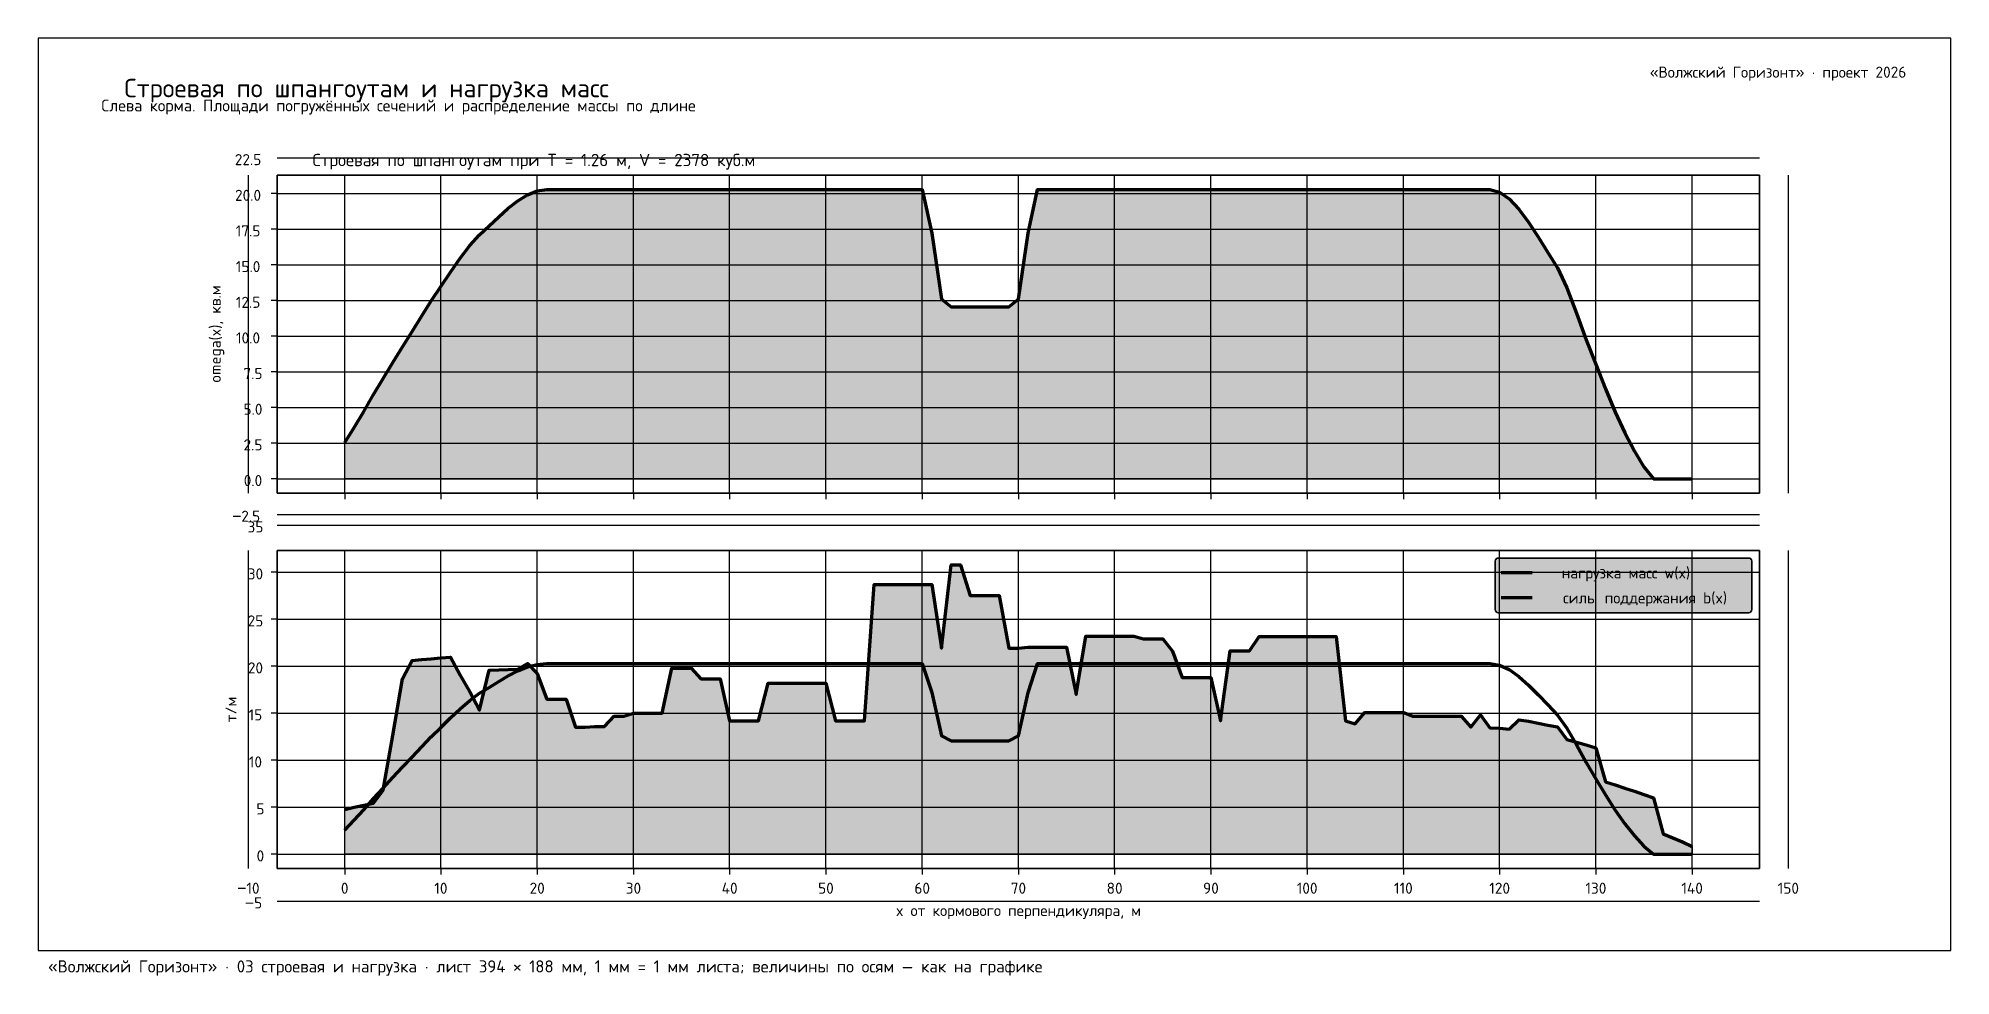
# Model space of a CAD drawing. Header units: millimetres. Extents: x 0 to 394, y -5 to 188.
import ezdxf
from ezdxf.enums import TextEntityAlignment as Align

# ---------------------------------------------------------------- set-up
doc = ezdxf.new("R2010")
doc.units = ezdxf.units.MM
for name, color, linetype in [('00_РАМКА', 7, 'Continuous'), ('01_ЛИНИИ', 7, 'Continuous'), ('02_ОСИ', 8, 'Continuous'), ('03_СЕТКА', 9, 'Continuous'), ('04_ТЕКСТ', 7, 'Continuous'), ('05_ЗАЛИВКА', 8, 'Continuous'), ('07_ЛЕГЕНДА', 8, 'Continuous')]:
    doc.layers.add(name, color=color, linetype=linetype)
doc.styles.add('ГОСТ', font='isocpeur.ttf')

msp = doc.modelspace()

# ---------------------------------------------------------------- hatches: boundary and pattern name
at = {"layer": '05_ЗАЛИВКА', "true_color": 0x1c5c8a}
msp.add_hatch(color=146, dxfattribs=at).paths.add_polyline_path([(63.08, 97.22), (63.08, 104.7), (65.06, 107.77), (67.04, 111.08), (69.03, 114.56), (71.01, 117.85), (72.99, 121.15), (74.97, 124.4), (76.95, 127.54), (78.93, 130.77), (80.91, 133.87), (82.89, 136.84), (84.88, 139.79), (86.86, 142.64), (88.84, 145.27), (90.82, 147.47), (92.8, 149.33), (94.78, 151.19), (96.76, 152.94), (98.74, 154.48), (100.73, 155.7), (102.71, 156.5), (104.69, 156.79), (106.67, 156.79), (108.65, 156.79), (110.63, 156.79), (112.61, 156.79), (114.59, 156.79), (116.58, 156.79), (118.56, 156.79), (120.54, 156.79), (122.52, 156.79), (124.5, 156.79), (126.48, 156.79), (128.46, 156.79), (130.45, 156.79), (132.43, 156.79), (134.41, 156.79), (136.39, 156.79), (138.37, 156.79), (140.35, 156.79), (142.33, 156.79), (144.31, 156.79), (146.3, 156.79), (148.28, 156.79), (150.26, 156.79), (152.24, 156.79), (154.22, 156.79), (156.2, 156.79), (158.18, 156.79), (160.16, 156.79), (162.15, 156.79), (164.13, 156.79), (166.11, 156.79), (168.09, 156.79), (170.07, 156.79), (172.05, 156.79), (174.03, 156.79), (176.01, 156.79), (178, 156.79), (179.98, 156.79), (181.96, 156.79), (183.94, 147.78), (185.92, 134.23), (187.9, 132.65), (189.88, 132.65), (191.86, 132.65), (193.85, 132.65), (195.83, 132.65), (197.81, 132.65), (199.79, 132.65), (201.77, 134.23), (203.75, 147.78), (205.73, 156.79), (207.72, 156.79), (209.7, 156.79), (211.68, 156.79), (213.66, 156.79), (215.64, 156.79), (217.62, 156.79), (219.6, 156.79), (221.58, 156.79), (223.57, 156.79), (225.55, 156.79), (227.53, 156.79), (229.51, 156.79), (231.49, 156.79), (233.47, 156.79), (235.45, 156.79), (237.43, 156.79), (239.42, 156.79), (241.4, 156.79), (243.38, 156.79), (245.36, 156.79), (247.34, 156.79), (249.32, 156.79), (251.3, 156.79), (253.28, 156.79), (255.27, 156.79), (257.25, 156.79), (259.23, 156.79), (261.21, 156.79), (263.19, 156.79), (265.17, 156.79), (267.15, 156.79), (269.13, 156.79), (271.12, 156.79), (273.1, 156.79), (275.08, 156.79), (277.06, 156.79), (279.04, 156.79), (281.02, 156.79), (283, 156.79), (284.99, 156.79), (286.97, 156.79), (288.95, 156.79), (290.93, 156.79), (292.91, 156.79), (294.89, 156.79), (296.87, 156.79), (298.85, 156.79), (300.84, 156.28), (302.82, 154.87), (304.8, 152.73), (306.78, 150.06), (308.76, 147.03), (310.74, 143.84), (312.72, 140.65), (314.7, 136.55), (316.69, 131.33), (318.67, 125.85), (320.65, 120.78), (322.63, 115.76), (324.61, 110.93), (326.59, 106.65), (328.57, 102.92), (330.55, 99.65), (332.54, 97.22), (334.52, 97.22), (336.5, 97.22), (338.48, 97.22), (340.46, 97.22), (340.46, 97.22), (340.46, 97.22), (338.48, 97.22), (336.5, 97.22), (334.52, 97.22), (332.54, 97.22), (330.55, 97.22), (328.57, 97.22), (326.59, 97.22), (324.61, 97.22), (322.63, 97.22), (320.65, 97.22), (318.67, 97.22), (316.69, 97.22), (314.7, 97.22), (312.72, 97.22), (310.74, 97.22), (308.76, 97.22), (306.78, 97.22), (304.8, 97.22), (302.82, 97.22), (300.84, 97.22), (298.85, 97.22), (296.87, 97.22), (294.89, 97.22), (292.91, 97.22), (290.93, 97.22), (288.95, 97.22), (286.97, 97.22), (284.99, 97.22), (283, 97.22), (281.02, 97.22), (279.04, 97.22), (277.06, 97.22), (275.08, 97.22), (273.1, 97.22), (271.12, 97.22), (269.13, 97.22), (267.15, 97.22), (265.17, 97.22), (263.19, 97.22), (261.21, 97.22), (259.23, 97.22), (257.25, 97.22), (255.27, 97.22), (253.28, 97.22), (251.3, 97.22), (249.32, 97.22), (247.34, 97.22), (245.36, 97.22), (243.38, 97.22), (241.4, 97.22), (239.42, 97.22), (237.43, 97.22), (235.45, 97.22), (233.47, 97.22), (231.49, 97.22), (229.51, 97.22), (227.53, 97.22), (225.55, 97.22), (223.57, 97.22), (221.58, 97.22), (219.6, 97.22), (217.62, 97.22), (215.64, 97.22), (213.66, 97.22), (211.68, 97.22), (209.7, 97.22), (207.72, 97.22), (205.73, 97.22), (203.75, 97.22), (201.77, 97.22), (199.79, 97.22), (197.81, 97.22), (195.83, 97.22), (193.85, 97.22), (191.86, 97.22), (189.88, 97.22), (187.9, 97.22), (185.92, 97.22), (183.94, 97.22), (181.96, 97.22), (179.98, 97.22), (178, 97.22), (176.01, 97.22), (174.03, 97.22), (172.05, 97.22), (170.07, 97.22), (168.09, 97.22), (166.11, 97.22), (164.13, 97.22), (162.15, 97.22), (160.16, 97.22), (158.18, 97.22), (156.2, 97.22), (154.22, 97.22), (152.24, 97.22), (150.26, 97.22), (148.28, 97.22), (146.3, 97.22), (144.31, 97.22), (142.33, 97.22), (140.35, 97.22), (138.37, 97.22), (136.39, 97.22), (134.41, 97.22), (132.43, 97.22), (130.45, 97.22), (128.46, 97.22), (126.48, 97.22), (124.5, 97.22), (122.52, 97.22), (120.54, 97.22), (118.56, 97.22), (116.58, 97.22), (114.59, 97.22), (112.61, 97.22), (110.63, 97.22), (108.65, 97.22), (106.67, 97.22), (104.69, 97.22), (102.71, 97.22), (100.73, 97.22), (98.74, 97.22), (96.76, 97.22), (94.78, 97.22), (92.8, 97.22), (90.82, 97.22), (88.84, 97.22), (86.86, 97.22), (84.88, 97.22), (82.89, 97.22), (80.91, 97.22), (78.93, 97.22), (76.95, 97.22), (74.97, 97.22), (72.99, 97.22), (71.01, 97.22), (69.03, 97.22), (67.04, 97.22), (65.06, 97.22), (63.08, 97.22)])
at = {"layer": '05_ЗАЛИВКА', "true_color": 0xb02634}
msp.add_hatch(color=244, dxfattribs=at).paths.add_polyline_path([(63.08, 19.89), (63.08, 29.04), (65.06, 29.54), (67.04, 29.99), (69.03, 30.37), (71.01, 33.08), (72.99, 44.3), (74.97, 56), (76.95, 59.75), (78.93, 59.95), (80.91, 60.13), (82.89, 60.31), (84.88, 60.46), (86.86, 56.74), (88.84, 53.32), (90.82, 49.54), (92.8, 57.76), (94.78, 57.84), (96.76, 57.91), (98.74, 57.98), (100.73, 59.14), (102.71, 57.09), (104.69, 51.81), (106.67, 51.81), (108.65, 51.81), (110.63, 46.01), (112.61, 46.01), (114.59, 46.14), (116.58, 46.14), (118.56, 48.32), (120.54, 48.32), (122.52, 48.9), (124.5, 48.9), (126.48, 48.9), (128.46, 48.9), (130.45, 58.19), (132.43, 58.19), (134.41, 58.19), (136.39, 56.01), (138.37, 56.01), (140.35, 56.01), (142.33, 47.33), (144.31, 47.33), (146.3, 47.33), (148.28, 47.33), (150.26, 55.07), (152.24, 55.07), (154.22, 55.07), (156.2, 55.07), (158.18, 55.07), (160.16, 55.07), (162.15, 55.07), (164.13, 47.33), (166.11, 47.33), (168.09, 47.33), (170.07, 47.33), (172.05, 75.4), (174.03, 75.4), (176.01, 75.4), (178, 75.4), (179.98, 75.4), (181.96, 75.4), (183.94, 75.4), (185.92, 62.33), (187.9, 79.47), (189.88, 79.47), (191.86, 73.17), (193.85, 73.17), (195.83, 73.17), (197.81, 73.17), (199.79, 62.33), (201.77, 62.33), (203.75, 62.54), (205.73, 62.54), (207.72, 62.54), (209.7, 62.54), (211.68, 62.54), (213.66, 52.75), (215.64, 64.78), (217.62, 64.78), (219.6, 64.78), (221.58, 64.78), (223.57, 64.78), (225.55, 64.78), (227.53, 64.26), (229.51, 64.26), (231.49, 64.26), (233.47, 61.68), (235.45, 56.26), (237.43, 56.26), (239.42, 56.26), (241.4, 56.26), (243.38, 47.33), (245.36, 61.79), (247.34, 61.79), (249.32, 61.79), (251.3, 64.7), (253.28, 64.7), (255.27, 64.7), (257.25, 64.7), (259.23, 64.7), (261.21, 64.7), (263.19, 64.7), (265.17, 64.7), (267.15, 64.7), (269.13, 47.33), (271.12, 46.72), (273.1, 49.04), (275.08, 49.04), (277.06, 49.04), (279.04, 49.04), (281.02, 49.04), (283, 48.33), (284.99, 48.33), (286.97, 48.33), (288.95, 48.33), (290.93, 48.33), (292.91, 48.33), (294.89, 46.01), (296.87, 48.59), (298.85, 45.88), (300.84, 45.82), (302.82, 45.65), (304.8, 47.56), (306.78, 47.24), (308.76, 46.87), (310.74, 46.48), (312.72, 46.1), (314.7, 43.48), (316.69, 42.94), (318.67, 42.37), (320.65, 41.79), (322.63, 34.77), (324.61, 34.14), (326.59, 33.5), (328.57, 32.85), (330.55, 32.18), (332.54, 31.48), (334.52, 24.05), (336.5, 23.25), (338.48, 22.39), (340.46, 21.48), (340.46, 19.89), (340.46, 19.89), (338.48, 19.89), (336.5, 19.89), (334.52, 19.89), (332.54, 19.89), (330.55, 19.89), (328.57, 19.89), (326.59, 19.89), (324.61, 19.89), (322.63, 19.89), (320.65, 19.89), (318.67, 19.89), (316.69, 19.89), (314.7, 19.89), (312.72, 19.89), (310.74, 19.89), (308.76, 19.89), (306.78, 19.89), (304.8, 19.89), (302.82, 19.89), (300.84, 19.89), (298.85, 19.89), (296.87, 19.89), (294.89, 19.89), (292.91, 19.89), (290.93, 19.89), (288.95, 19.89), (286.97, 19.89), (284.99, 19.89), (283, 19.89), (281.02, 19.89), (279.04, 19.89), (277.06, 19.89), (275.08, 19.89), (273.1, 19.89), (271.12, 19.89), (269.13, 19.89), (267.15, 19.89), (265.17, 19.89), (263.19, 19.89), (261.21, 19.89), (259.23, 19.89), (257.25, 19.89), (255.27, 19.89), (253.28, 19.89), (251.3, 19.89), (249.32, 19.89), (247.34, 19.89), (245.36, 19.89), (243.38, 19.89), (241.4, 19.89), (239.42, 19.89), (237.43, 19.89), (235.45, 19.89), (233.47, 19.89), (231.49, 19.89), (229.51, 19.89), (227.53, 19.89), (225.55, 19.89), (223.57, 19.89), (221.58, 19.89), (219.6, 19.89), (217.62, 19.89), (215.64, 19.89), (213.66, 19.89), (211.68, 19.89), (209.7, 19.89), (207.72, 19.89), (205.73, 19.89), (203.75, 19.89), (201.77, 19.89), (199.79, 19.89), (197.81, 19.89), (195.83, 19.89), (193.85, 19.89), (191.86, 19.89), (189.88, 19.89), (187.9, 19.89), (185.92, 19.89), (183.94, 19.89), (181.96, 19.89), (179.98, 19.89), (178, 19.89), (176.01, 19.89), (174.03, 19.89), (172.05, 19.89), (170.07, 19.89), (168.09, 19.89), (166.11, 19.89), (164.13, 19.89), (162.15, 19.89), (160.16, 19.89), (158.18, 19.89), (156.2, 19.89), (154.22, 19.89), (152.24, 19.89), (150.26, 19.89), (148.28, 19.89), (146.3, 19.89), (144.31, 19.89), (142.33, 19.89), (140.35, 19.89), (138.37, 19.89), (136.39, 19.89), (134.41, 19.89), (132.43, 19.89), (130.45, 19.89), (128.46, 19.89), (126.48, 19.89), (124.5, 19.89), (122.52, 19.89), (120.54, 19.89), (118.56, 19.89), (116.58, 19.89), (114.59, 19.89), (112.61, 19.89), (110.63, 19.89), (108.65, 19.89), (106.67, 19.89), (104.69, 19.89), (102.71, 19.89), (100.73, 19.89), (98.74, 19.89), (96.76, 19.89), (94.78, 19.89), (92.8, 19.89), (90.82, 19.89), (88.84, 19.89), (86.86, 19.89), (84.88, 19.89), (82.89, 19.89), (80.91, 19.89), (78.93, 19.89), (76.95, 19.89), (74.97, 19.89), (72.99, 19.89), (71.01, 19.89), (69.03, 19.89), (67.04, 19.89), (65.06, 19.89), (63.08, 19.89)])
at = {"layer": '05_ЗАЛИВКА', "true_color": 0xffffff}
msp.add_hatch(color=7, dxfattribs=at).paths.add_polyline_path([(300.55, 69.62), (352.11, 69.62), (352.39, 69.65), (352.7, 69.97), (352.74, 70.25), (352.74, 80.22), (352.7, 80.5), (352.39, 80.82), (352.11, 80.86), (300.55, 80.86), (300.27, 80.82), (299.95, 80.5), (299.91, 80.22), (299.91, 70.25), (299.95, 69.97), (300.27, 69.65), (300.55, 69.62)])

# ---------------------------------------------------------------- linework, layer by layer
at = {"layer": '00_РАМКА'}
msp.add_lwpolyline([(0, 0), (393.7, 0), (393.7, 187.96), (0, 187.96)], close=True, dxfattribs=at)
at = {"layer": '01_ЛИНИИ', "color": 146, "lineweight": 70, "true_color": 0x1c5c8a}
for points in [[(63.08, 104.7), (65.06, 107.77), (67.04, 111.08), (69.03, 114.56), (71.01, 117.85), (72.99, 121.15), (74.97, 124.4), (76.95, 127.54), (78.93, 130.77), (80.91, 133.87), (82.89, 136.84), (84.88, 139.79), (86.86, 142.64), (88.84, 145.27), (90.82, 147.47), (92.8, 149.33), (94.78, 151.19), (96.76, 152.94), (98.74, 154.48), (100.73, 155.7), (102.71, 156.5), (104.69, 156.79), (106.67, 156.79), (108.65, 156.79), (110.63, 156.79), (112.61, 156.79), (114.59, 156.79), (116.58, 156.79), (118.56, 156.79), (120.54, 156.79), (122.52, 156.79), (124.5, 156.79), (126.48, 156.79), (128.46, 156.79), (130.45, 156.79), (132.43, 156.79), (134.41, 156.79), (136.39, 156.79), (138.37, 156.79), (140.35, 156.79), (142.33, 156.79), (144.31, 156.79), (146.3, 156.79), (148.28, 156.79), (150.26, 156.79), (152.24, 156.79), (154.22, 156.79), (156.2, 156.79), (158.18, 156.79), (160.16, 156.79), (162.15, 156.79), (164.13, 156.79), (166.11, 156.79), (168.09, 156.79), (170.07, 156.79), (172.05, 156.79), (174.03, 156.79), (176.01, 156.79), (178, 156.79), (179.98, 156.79), (181.96, 156.79), (183.94, 147.78), (185.92, 134.23), (187.9, 132.65), (189.88, 132.65), (191.86, 132.65), (193.85, 132.65), (195.83, 132.65), (197.81, 132.65), (199.79, 132.65), (201.77, 134.23), (203.75, 147.78), (205.73, 156.79), (207.72, 156.79), (209.7, 156.79), (211.68, 156.79), (213.66, 156.79), (215.64, 156.79), (217.62, 156.79), (219.6, 156.79), (221.58, 156.79), (223.57, 156.79), (225.55, 156.79), (227.53, 156.79), (229.51, 156.79), (231.49, 156.79), (233.47, 156.79), (235.45, 156.79), (237.43, 156.79), (239.42, 156.79), (241.4, 156.79), (243.38, 156.79), (245.36, 156.79), (247.34, 156.79), (249.32, 156.79), (251.3, 156.79), (253.28, 156.79), (255.27, 156.79), (257.25, 156.79), (259.23, 156.79), (261.21, 156.79), (263.19, 156.79), (265.17, 156.79), (267.15, 156.79), (269.13, 156.79), (271.12, 156.79), (273.1, 156.79), (275.08, 156.79), (277.06, 156.79), (279.04, 156.79), (281.02, 156.79), (283, 156.79), (284.99, 156.79), (286.97, 156.79), (288.95, 156.79), (290.93, 156.79), (292.91, 156.79), (294.89, 156.79), (296.87, 156.79), (298.85, 156.79), (300.84, 156.28), (302.82, 154.87), (304.8, 152.73), (306.78, 150.06), (308.76, 147.03), (310.74, 143.84), (312.72, 140.65), (314.7, 136.55), (316.69, 131.33), (318.67, 125.85), (320.65, 120.78), (322.63, 115.76), (324.61, 110.93), (326.59, 106.65), (328.57, 102.92), (330.55, 99.65), (332.54, 97.22), (334.52, 97.22), (336.5, 97.22), (338.48, 97.22), (340.46, 97.22)], [(63.08, 24.83), (65.06, 26.85), (67.04, 29.03), (69.03, 31.32), (71.01, 33.49), (72.99, 35.67), (74.97, 37.81), (76.95, 39.87), (78.93, 42.01), (80.91, 44.05), (82.89, 46), (84.88, 47.95), (86.86, 49.83), (88.84, 51.56), (90.82, 53.01), (92.8, 54.23), (94.78, 55.46), (96.76, 56.61), (98.74, 57.63), (100.73, 58.43), (102.71, 58.96), (104.69, 59.15), (106.67, 59.15), (108.65, 59.15), (110.63, 59.15), (112.61, 59.15), (114.59, 59.15), (116.58, 59.15), (118.56, 59.15), (120.54, 59.15), (122.52, 59.15), (124.5, 59.15), (126.48, 59.15), (128.46, 59.15), (130.45, 59.15), (132.43, 59.15), (134.41, 59.15), (136.39, 59.15), (138.37, 59.15), (140.35, 59.15), (142.33, 59.15), (144.31, 59.15), (146.3, 59.15), (148.28, 59.15), (150.26, 59.15), (152.24, 59.15), (154.22, 59.15), (156.2, 59.15), (158.18, 59.15), (160.16, 59.15), (162.15, 59.15), (164.13, 59.15), (166.11, 59.15), (168.09, 59.15), (170.07, 59.15), (172.05, 59.15), (174.03, 59.15), (176.01, 59.15), (178, 59.15), (179.98, 59.15), (181.96, 59.15), (183.94, 53.21), (185.92, 44.28), (187.9, 43.25), (189.88, 43.25), (191.86, 43.25), (193.85, 43.25), (195.83, 43.25), (197.81, 43.25), (199.79, 43.25), (201.77, 44.28), (203.75, 53.21), (205.73, 59.15), (207.72, 59.15), (209.7, 59.15), (211.68, 59.15), (213.66, 59.15), (215.64, 59.15), (217.62, 59.15), (219.6, 59.15), (221.58, 59.15), (223.57, 59.15), (225.55, 59.15), (227.53, 59.15), (229.51, 59.15), (231.49, 59.15), (233.47, 59.15), (235.45, 59.15), (237.43, 59.15), (239.42, 59.15), (241.4, 59.15), (243.38, 59.15), (245.36, 59.15), (247.34, 59.15), (249.32, 59.15), (251.3, 59.15), (253.28, 59.15), (255.27, 59.15), (257.25, 59.15), (259.23, 59.15), (261.21, 59.15), (263.19, 59.15), (265.17, 59.15), (267.15, 59.15), (269.13, 59.15), (271.12, 59.15), (273.1, 59.15), (275.08, 59.15), (277.06, 59.15), (279.04, 59.15), (281.02, 59.15), (283, 59.15), (284.99, 59.15), (286.97, 59.15), (288.95, 59.15), (290.93, 59.15), (292.91, 59.15), (294.89, 59.15), (296.87, 59.15), (298.85, 59.15), (300.84, 58.81), (302.82, 57.88), (304.8, 56.48), (306.78, 54.71), (308.76, 52.72), (310.74, 50.61), (312.72, 48.51), (314.7, 45.81), (316.69, 42.37), (318.67, 38.76), (320.65, 35.42), (322.63, 32.11), (324.61, 28.93), (326.59, 26.11), (328.57, 23.65), (330.55, 21.5), (332.54, 19.89), (334.52, 19.89), (336.5, 19.89), (338.48, 19.89), (340.46, 19.89)]]:
    msp.add_lwpolyline(points, dxfattribs=at)
at = {"layer": '01_ЛИНИИ', "color": 146, "true_color": 0x1c5c8a}
msp.add_lwpolyline([(63.08, 97.22), (63.08, 104.7), (65.06, 107.77), (67.04, 111.08), (69.03, 114.56), (71.01, 117.85), (72.99, 121.15), (74.97, 124.4), (76.95, 127.54), (78.93, 130.77), (80.91, 133.87), (82.89, 136.84), (84.88, 139.79), (86.86, 142.64), (88.84, 145.27), (90.82, 147.47), (92.8, 149.33), (94.78, 151.19), (96.76, 152.94), (98.74, 154.48), (100.73, 155.7), (102.71, 156.5), (104.69, 156.79), (106.67, 156.79), (108.65, 156.79), (110.63, 156.79), (112.61, 156.79), (114.59, 156.79), (116.58, 156.79), (118.56, 156.79), (120.54, 156.79), (122.52, 156.79), (124.5, 156.79), (126.48, 156.79), (128.46, 156.79), (130.45, 156.79), (132.43, 156.79), (134.41, 156.79), (136.39, 156.79), (138.37, 156.79), (140.35, 156.79), (142.33, 156.79), (144.31, 156.79), (146.3, 156.79), (148.28, 156.79), (150.26, 156.79), (152.24, 156.79), (154.22, 156.79), (156.2, 156.79), (158.18, 156.79), (160.16, 156.79), (162.15, 156.79), (164.13, 156.79), (166.11, 156.79), (168.09, 156.79), (170.07, 156.79), (172.05, 156.79), (174.03, 156.79), (176.01, 156.79), (178, 156.79), (179.98, 156.79), (181.96, 156.79), (183.94, 147.78), (185.92, 134.23), (187.9, 132.65), (189.88, 132.65), (191.86, 132.65), (193.85, 132.65), (195.83, 132.65), (197.81, 132.65), (199.79, 132.65), (201.77, 134.23), (203.75, 147.78), (205.73, 156.79), (207.72, 156.79), (209.7, 156.79), (211.68, 156.79), (213.66, 156.79), (215.64, 156.79), (217.62, 156.79), (219.6, 156.79), (221.58, 156.79), (223.57, 156.79), (225.55, 156.79), (227.53, 156.79), (229.51, 156.79), (231.49, 156.79), (233.47, 156.79), (235.45, 156.79), (237.43, 156.79), (239.42, 156.79), (241.4, 156.79), (243.38, 156.79), (245.36, 156.79), (247.34, 156.79), (249.32, 156.79), (251.3, 156.79), (253.28, 156.79), (255.27, 156.79), (257.25, 156.79), (259.23, 156.79), (261.21, 156.79), (263.19, 156.79), (265.17, 156.79), (267.15, 156.79), (269.13, 156.79), (271.12, 156.79), (273.1, 156.79), (275.08, 156.79), (277.06, 156.79), (279.04, 156.79), (281.02, 156.79), (283, 156.79), (284.99, 156.79), (286.97, 156.79), (288.95, 156.79), (290.93, 156.79), (292.91, 156.79), (294.89, 156.79), (296.87, 156.79), (298.85, 156.79), (300.84, 156.28), (302.82, 154.87), (304.8, 152.73), (306.78, 150.06), (308.76, 147.03), (310.74, 143.84), (312.72, 140.65), (314.7, 136.55), (316.69, 131.33), (318.67, 125.85), (320.65, 120.78), (322.63, 115.76), (324.61, 110.93), (326.59, 106.65), (328.57, 102.92), (330.55, 99.65), (332.54, 97.22), (334.52, 97.22), (336.5, 97.22), (338.48, 97.22), (340.46, 97.22), (340.46, 97.22), (340.46, 97.22), (338.48, 97.22), (336.5, 97.22), (334.52, 97.22), (332.54, 97.22), (330.55, 97.22), (328.57, 97.22), (326.59, 97.22), (324.61, 97.22), (322.63, 97.22), (320.65, 97.22), (318.67, 97.22), (316.69, 97.22), (314.7, 97.22), (312.72, 97.22), (310.74, 97.22), (308.76, 97.22), (306.78, 97.22), (304.8, 97.22), (302.82, 97.22), (300.84, 97.22), (298.85, 97.22), (296.87, 97.22), (294.89, 97.22), (292.91, 97.22), (290.93, 97.22), (288.95, 97.22), (286.97, 97.22), (284.99, 97.22), (283, 97.22), (281.02, 97.22), (279.04, 97.22), (277.06, 97.22), (275.08, 97.22), (273.1, 97.22), (271.12, 97.22), (269.13, 97.22), (267.15, 97.22), (265.17, 97.22), (263.19, 97.22), (261.21, 97.22), (259.23, 97.22), (257.25, 97.22), (255.27, 97.22), (253.28, 97.22), (251.3, 97.22), (249.32, 97.22), (247.34, 97.22), (245.36, 97.22), (243.38, 97.22), (241.4, 97.22), (239.42, 97.22), (237.43, 97.22), (235.45, 97.22), (233.47, 97.22), (231.49, 97.22), (229.51, 97.22), (227.53, 97.22), (225.55, 97.22), (223.57, 97.22), (221.58, 97.22), (219.6, 97.22), (217.62, 97.22), (215.64, 97.22), (213.66, 97.22), (211.68, 97.22), (209.7, 97.22), (207.72, 97.22), (205.73, 97.22), (203.75, 97.22), (201.77, 97.22), (199.79, 97.22), (197.81, 97.22), (195.83, 97.22), (193.85, 97.22), (191.86, 97.22), (189.88, 97.22), (187.9, 97.22), (185.92, 97.22), (183.94, 97.22), (181.96, 97.22), (179.98, 97.22), (178, 97.22), (176.01, 97.22), (174.03, 97.22), (172.05, 97.22), (170.07, 97.22), (168.09, 97.22), (166.11, 97.22), (164.13, 97.22), (162.15, 97.22), (160.16, 97.22), (158.18, 97.22), (156.2, 97.22), (154.22, 97.22), (152.24, 97.22), (150.26, 97.22), (148.28, 97.22), (146.3, 97.22), (144.31, 97.22), (142.33, 97.22), (140.35, 97.22), (138.37, 97.22), (136.39, 97.22), (134.41, 97.22), (132.43, 97.22), (130.45, 97.22), (128.46, 97.22), (126.48, 97.22), (124.5, 97.22), (122.52, 97.22), (120.54, 97.22), (118.56, 97.22), (116.58, 97.22), (114.59, 97.22), (112.61, 97.22), (110.63, 97.22), (108.65, 97.22), (106.67, 97.22), (104.69, 97.22), (102.71, 97.22), (100.73, 97.22), (98.74, 97.22), (96.76, 97.22), (94.78, 97.22), (92.8, 97.22), (90.82, 97.22), (88.84, 97.22), (86.86, 97.22), (84.88, 97.22), (82.89, 97.22), (80.91, 97.22), (78.93, 97.22), (76.95, 97.22), (74.97, 97.22), (72.99, 97.22), (71.01, 97.22), (69.03, 97.22), (67.04, 97.22), (65.06, 97.22), (63.08, 97.22)], close=True, dxfattribs=at)
at = {"layer": '01_ЛИНИИ', "color": 244, "lineweight": 70, "true_color": 0xb02634}
msp.add_lwpolyline([(63.08, 29.04), (65.06, 29.54), (67.04, 29.99), (69.03, 30.37), (71.01, 33.08), (72.99, 44.3), (74.97, 56), (76.95, 59.75), (78.93, 59.95), (80.91, 60.13), (82.89, 60.31), (84.88, 60.46), (86.86, 56.74), (88.84, 53.32), (90.82, 49.54), (92.8, 57.76), (94.78, 57.84), (96.76, 57.91), (98.74, 57.98), (100.73, 59.14), (102.71, 57.09), (104.69, 51.81), (106.67, 51.81), (108.65, 51.81), (110.63, 46.01), (112.61, 46.01), (114.59, 46.14), (116.58, 46.14), (118.56, 48.32), (120.54, 48.32), (122.52, 48.9), (124.5, 48.9), (126.48, 48.9), (128.46, 48.9), (130.45, 58.19), (132.43, 58.19), (134.41, 58.19), (136.39, 56.01), (138.37, 56.01), (140.35, 56.01), (142.33, 47.33), (144.31, 47.33), (146.3, 47.33), (148.28, 47.33), (150.26, 55.07), (152.24, 55.07), (154.22, 55.07), (156.2, 55.07), (158.18, 55.07), (160.16, 55.07), (162.15, 55.07), (164.13, 47.33), (166.11, 47.33), (168.09, 47.33), (170.07, 47.33), (172.05, 75.4), (174.03, 75.4), (176.01, 75.4), (178, 75.4), (179.98, 75.4), (181.96, 75.4), (183.94, 75.4), (185.92, 62.33), (187.9, 79.47), (189.88, 79.47), (191.86, 73.17), (193.85, 73.17), (195.83, 73.17), (197.81, 73.17), (199.79, 62.33), (201.77, 62.33), (203.75, 62.54), (205.73, 62.54), (207.72, 62.54), (209.7, 62.54), (211.68, 62.54), (213.66, 52.75), (215.64, 64.78), (217.62, 64.78), (219.6, 64.78), (221.58, 64.78), (223.57, 64.78), (225.55, 64.78), (227.53, 64.26), (229.51, 64.26), (231.49, 64.26), (233.47, 61.68), (235.45, 56.26), (237.43, 56.26), (239.42, 56.26), (241.4, 56.26), (243.38, 47.33), (245.36, 61.79), (247.34, 61.79), (249.32, 61.79), (251.3, 64.7), (253.28, 64.7), (255.27, 64.7), (257.25, 64.7), (259.23, 64.7), (261.21, 64.7), (263.19, 64.7), (265.17, 64.7), (267.15, 64.7), (269.13, 47.33), (271.12, 46.72), (273.1, 49.04), (275.08, 49.04), (277.06, 49.04), (279.04, 49.04), (281.02, 49.04), (283, 48.33), (284.99, 48.33), (286.97, 48.33), (288.95, 48.33), (290.93, 48.33), (292.91, 48.33), (294.89, 46.01), (296.87, 48.59), (298.85, 45.88), (300.84, 45.82), (302.82, 45.65), (304.8, 47.56), (306.78, 47.24), (308.76, 46.87), (310.74, 46.48), (312.72, 46.1), (314.7, 43.48), (316.69, 42.94), (318.67, 42.37), (320.65, 41.79), (322.63, 34.77), (324.61, 34.14), (326.59, 33.5), (328.57, 32.85), (330.55, 32.18), (332.54, 31.48), (334.52, 24.05), (336.5, 23.25), (338.48, 22.39), (340.46, 21.48)], dxfattribs=at)
at = {"layer": '01_ЛИНИИ', "color": 244, "true_color": 0xb02634}
msp.add_lwpolyline([(63.08, 19.89), (63.08, 29.04), (65.06, 29.54), (67.04, 29.99), (69.03, 30.37), (71.01, 33.08), (72.99, 44.3), (74.97, 56), (76.95, 59.75), (78.93, 59.95), (80.91, 60.13), (82.89, 60.31), (84.88, 60.46), (86.86, 56.74), (88.84, 53.32), (90.82, 49.54), (92.8, 57.76), (94.78, 57.84), (96.76, 57.91), (98.74, 57.98), (100.73, 59.14), (102.71, 57.09), (104.69, 51.81), (106.67, 51.81), (108.65, 51.81), (110.63, 46.01), (112.61, 46.01), (114.59, 46.14), (116.58, 46.14), (118.56, 48.32), (120.54, 48.32), (122.52, 48.9), (124.5, 48.9), (126.48, 48.9), (128.46, 48.9), (130.45, 58.19), (132.43, 58.19), (134.41, 58.19), (136.39, 56.01), (138.37, 56.01), (140.35, 56.01), (142.33, 47.33), (144.31, 47.33), (146.3, 47.33), (148.28, 47.33), (150.26, 55.07), (152.24, 55.07), (154.22, 55.07), (156.2, 55.07), (158.18, 55.07), (160.16, 55.07), (162.15, 55.07), (164.13, 47.33), (166.11, 47.33), (168.09, 47.33), (170.07, 47.33), (172.05, 75.4), (174.03, 75.4), (176.01, 75.4), (178, 75.4), (179.98, 75.4), (181.96, 75.4), (183.94, 75.4), (185.92, 62.33), (187.9, 79.47), (189.88, 79.47), (191.86, 73.17), (193.85, 73.17), (195.83, 73.17), (197.81, 73.17), (199.79, 62.33), (201.77, 62.33), (203.75, 62.54), (205.73, 62.54), (207.72, 62.54), (209.7, 62.54), (211.68, 62.54), (213.66, 52.75), (215.64, 64.78), (217.62, 64.78), (219.6, 64.78), (221.58, 64.78), (223.57, 64.78), (225.55, 64.78), (227.53, 64.26), (229.51, 64.26), (231.49, 64.26), (233.47, 61.68), (235.45, 56.26), (237.43, 56.26), (239.42, 56.26), (241.4, 56.26), (243.38, 47.33), (245.36, 61.79), (247.34, 61.79), (249.32, 61.79), (251.3, 64.7), (253.28, 64.7), (255.27, 64.7), (257.25, 64.7), (259.23, 64.7), (261.21, 64.7), (263.19, 64.7), (265.17, 64.7), (267.15, 64.7), (269.13, 47.33), (271.12, 46.72), (273.1, 49.04), (275.08, 49.04), (277.06, 49.04), (279.04, 49.04), (281.02, 49.04), (283, 48.33), (284.99, 48.33), (286.97, 48.33), (288.95, 48.33), (290.93, 48.33), (292.91, 48.33), (294.89, 46.01), (296.87, 48.59), (298.85, 45.88), (300.84, 45.82), (302.82, 45.65), (304.8, 47.56), (306.78, 47.24), (308.76, 46.87), (310.74, 46.48), (312.72, 46.1), (314.7, 43.48), (316.69, 42.94), (318.67, 42.37), (320.65, 41.79), (322.63, 34.77), (324.61, 34.14), (326.59, 33.5), (328.57, 32.85), (330.55, 32.18), (332.54, 31.48), (334.52, 24.05), (336.5, 23.25), (338.48, 22.39), (340.46, 21.48), (340.46, 19.89), (340.46, 19.89), (338.48, 19.89), (336.5, 19.89), (334.52, 19.89), (332.54, 19.89), (330.55, 19.89), (328.57, 19.89), (326.59, 19.89), (324.61, 19.89), (322.63, 19.89), (320.65, 19.89), (318.67, 19.89), (316.69, 19.89), (314.7, 19.89), (312.72, 19.89), (310.74, 19.89), (308.76, 19.89), (306.78, 19.89), (304.8, 19.89), (302.82, 19.89), (300.84, 19.89), (298.85, 19.89), (296.87, 19.89), (294.89, 19.89), (292.91, 19.89), (290.93, 19.89), (288.95, 19.89), (286.97, 19.89), (284.99, 19.89), (283, 19.89), (281.02, 19.89), (279.04, 19.89), (277.06, 19.89), (275.08, 19.89), (273.1, 19.89), (271.12, 19.89), (269.13, 19.89), (267.15, 19.89), (265.17, 19.89), (263.19, 19.89), (261.21, 19.89), (259.23, 19.89), (257.25, 19.89), (255.27, 19.89), (253.28, 19.89), (251.3, 19.89), (249.32, 19.89), (247.34, 19.89), (245.36, 19.89), (243.38, 19.89), (241.4, 19.89), (239.42, 19.89), (237.43, 19.89), (235.45, 19.89), (233.47, 19.89), (231.49, 19.89), (229.51, 19.89), (227.53, 19.89), (225.55, 19.89), (223.57, 19.89), (221.58, 19.89), (219.6, 19.89), (217.62, 19.89), (215.64, 19.89), (213.66, 19.89), (211.68, 19.89), (209.7, 19.89), (207.72, 19.89), (205.73, 19.89), (203.75, 19.89), (201.77, 19.89), (199.79, 19.89), (197.81, 19.89), (195.83, 19.89), (193.85, 19.89), (191.86, 19.89), (189.88, 19.89), (187.9, 19.89), (185.92, 19.89), (183.94, 19.89), (181.96, 19.89), (179.98, 19.89), (178, 19.89), (176.01, 19.89), (174.03, 19.89), (172.05, 19.89), (170.07, 19.89), (168.09, 19.89), (166.11, 19.89), (164.13, 19.89), (162.15, 19.89), (160.16, 19.89), (158.18, 19.89), (156.2, 19.89), (154.22, 19.89), (152.24, 19.89), (150.26, 19.89), (148.28, 19.89), (146.3, 19.89), (144.31, 19.89), (142.33, 19.89), (140.35, 19.89), (138.37, 19.89), (136.39, 19.89), (134.41, 19.89), (132.43, 19.89), (130.45, 19.89), (128.46, 19.89), (126.48, 19.89), (124.5, 19.89), (122.52, 19.89), (120.54, 19.89), (118.56, 19.89), (116.58, 19.89), (114.59, 19.89), (112.61, 19.89), (110.63, 19.89), (108.65, 19.89), (106.67, 19.89), (104.69, 19.89), (102.71, 19.89), (100.73, 19.89), (98.74, 19.89), (96.76, 19.89), (94.78, 19.89), (92.8, 19.89), (90.82, 19.89), (88.84, 19.89), (86.86, 19.89), (84.88, 19.89), (82.89, 19.89), (80.91, 19.89), (78.93, 19.89), (76.95, 19.89), (74.97, 19.89), (72.99, 19.89), (71.01, 19.89), (69.03, 19.89), (67.04, 19.89), (65.06, 19.89), (63.08, 19.89)], close=True, dxfattribs=at)
at = {"layer": '02_ОСИ'}
for p, q in [((49.21, 155.98), (47.98, 155.98)), ((49.21, 148.64), (47.98, 148.64)), ((49.21, 141.29), (47.98, 141.29)), ((49.21, 133.95), (47.98, 133.95)), ((49.21, 126.6), (47.98, 126.6)), ((49.21, 119.25), (47.98, 119.25)), ((49.21, 111.91), (47.98, 111.91)), ((49.21, 104.56), (47.98, 104.56)), ((49.21, 97.22), (47.98, 97.22)), ((63.08, 94.24), (63.08, 93)), ((82.89, 94.24), (82.89, 93)), ((102.71, 94.24), (102.71, 93)), ((122.52, 94.24), (122.52, 93)), ((142.33, 94.24), (142.33, 93)), ((162.15, 94.24), (162.15, 93)), ((181.96, 94.24), (181.96, 93)), ((201.77, 94.24), (201.77, 93)), ((221.58, 94.24), (221.58, 93)), ((241.4, 94.24), (241.4, 93)), ((261.21, 94.24), (261.21, 93)), ((281.02, 94.24), (281.02, 93)), ((300.84, 94.24), (300.84, 93)), ((320.65, 94.24), (320.65, 93)), ((340.46, 94.24), (340.46, 93)), ((49.21, 77.98), (47.98, 77.98)), ((49.21, 68.3), (47.98, 68.3)), ((49.21, 58.62), (47.98, 58.62)), ((49.21, 48.94), (47.98, 48.94)), ((49.21, 39.26), (47.98, 39.26)), ((49.21, 29.58), (47.98, 29.58)), ((49.21, 19.89), (47.98, 19.89)), ((63.08, 16.92), (63.08, 15.68)), ((82.89, 16.92), (82.89, 15.68)), ((102.71, 16.92), (102.71, 15.68)), ((122.52, 16.92), (122.52, 15.68)), ((142.33, 16.92), (142.33, 15.68)), ((162.15, 16.92), (162.15, 15.68)), ((181.96, 16.92), (181.96, 15.68)), ((201.77, 16.92), (201.77, 15.68)), ((221.58, 16.92), (221.58, 15.68)), ((241.4, 16.92), (241.4, 15.68)), ((261.21, 16.92), (261.21, 15.68)), ((281.02, 16.92), (281.02, 15.68)), ((300.84, 16.92), (300.84, 15.68)), ((320.65, 16.92), (320.65, 15.68)), ((340.46, 16.92), (340.46, 15.68))]:
    msp.add_line(p, q, dxfattribs=at)
at = {"layer": '02_ОСИ', "color": 149, "lineweight": 30, "true_color": 0x3a4658}
for points in [[(49.21, 94.24), (49.21, 159.77)], [(49.21, 159.77), (354.33, 159.77)], [(354.33, 94.24), (354.33, 159.77)], [(49.21, 94.24), (354.33, 94.24)], [(49.21, 16.92), (49.21, 82.44)], [(49.21, 82.44), (354.33, 82.44)], [(354.33, 16.92), (354.33, 82.44)], [(49.21, 16.92), (354.33, 16.92)]]:
    msp.add_lwpolyline(points, close=True, dxfattribs=at)
at = {"layer": '03_СЕТКА', "color": 254, "lineweight": 25, "true_color": 0xd8dde5}
for points in [[(49.21, 163.33), (354.33, 163.33)], [(43.27, 94.24), (43.27, 159.77)], [(63.08, 94.24), (63.08, 159.77)], [(82.89, 94.24), (82.89, 159.77)], [(102.71, 94.24), (102.71, 159.77)], [(122.52, 94.24), (122.52, 159.77)], [(142.33, 94.24), (142.33, 159.77)], [(162.15, 94.24), (162.15, 159.77)], [(181.96, 94.24), (181.96, 159.77)], [(201.77, 94.24), (201.77, 159.77)], [(221.58, 94.24), (221.58, 159.77)], [(241.4, 94.24), (241.4, 159.77)], [(261.21, 94.24), (261.21, 159.77)], [(281.02, 94.24), (281.02, 159.77)], [(300.84, 94.24), (300.84, 159.77)], [(320.65, 94.24), (320.65, 159.77)], [(340.46, 94.24), (340.46, 159.77)], [(360.27, 94.24), (360.27, 159.77)], [(49.21, 155.98), (354.33, 155.98)], [(49.21, 148.64), (354.33, 148.64)], [(49.21, 141.29), (354.33, 141.29)], [(49.21, 133.95), (354.33, 133.95)], [(49.21, 126.6), (354.33, 126.6)], [(49.21, 119.25), (354.33, 119.25)], [(49.21, 111.91), (354.33, 111.91)], [(49.21, 104.56), (354.33, 104.56)], [(49.21, 97.22), (354.33, 97.22)], [(49.21, 89.87), (354.33, 89.87)], [(49.21, 87.66), (354.33, 87.66)], [(43.27, 16.92), (43.27, 82.44)], [(63.08, 16.92), (63.08, 82.44)], [(82.89, 16.92), (82.89, 82.44)], [(102.71, 16.92), (102.71, 82.44)], [(122.52, 16.92), (122.52, 82.44)], [(142.33, 16.92), (142.33, 82.44)], [(162.15, 16.92), (162.15, 82.44)], [(181.96, 16.92), (181.96, 82.44)], [(201.77, 16.92), (201.77, 82.44)], [(221.58, 16.92), (221.58, 82.44)], [(241.4, 16.92), (241.4, 82.44)], [(261.21, 16.92), (261.21, 82.44)], [(281.02, 16.92), (281.02, 82.44)], [(300.84, 16.92), (300.84, 82.44)], [(320.65, 16.92), (320.65, 82.44)], [(340.46, 16.92), (340.46, 82.44)], [(360.27, 16.92), (360.27, 82.44)], [(49.21, 77.98), (354.33, 77.98)], [(49.21, 68.3), (354.33, 68.3)], [(49.21, 58.62), (354.33, 58.62)], [(49.21, 48.94), (354.33, 48.94)], [(49.21, 39.26), (354.33, 39.26)], [(49.21, 29.58), (354.33, 29.58)], [(49.21, 19.89), (354.33, 19.89)], [(49.21, 10.21), (354.33, 10.21)]]:
    msp.add_lwpolyline(points, dxfattribs=at)
at = {"layer": '07_ЛЕГЕНДА', "color": 254, "lineweight": 35, "true_color": 0xcccccc}
msp.add_lwpolyline([(300.55, 69.62), (352.11, 69.62), (352.39, 69.65), (352.7, 69.97), (352.74, 70.25), (352.74, 80.22), (352.7, 80.5), (352.39, 80.82), (352.11, 80.86), (300.55, 80.86), (300.27, 80.82), (299.95, 80.5), (299.91, 80.22), (299.91, 70.25), (299.95, 69.97), (300.27, 69.65), (300.55, 69.62)], close=True, dxfattribs=at)
at = {"layer": '07_ЛЕГЕНДА', "color": 244, "lineweight": 70, "true_color": 0xb02634}
msp.add_lwpolyline([(301.18, 77.9), (304.36, 77.9), (307.53, 77.9)], dxfattribs=at)
at = {"layer": '07_ЛЕГЕНДА', "color": 146, "lineweight": 70, "true_color": 0x1c5c8a}
msp.add_lwpolyline([(301.18, 72.76), (304.36, 72.76), (307.53, 72.76)], dxfattribs=at)

# ---------------------------------------------------------------- texts
at = {"layer": '00_РАМКА', "style": 'ГОСТ'}
msp.add_text('«Волжский Горизонт» · 03 строевая и нагрузка · лист 394 × 188 мм, 1 мм = 1 мм листа; величины по осям — как на графике', height=2.5, dxfattribs=at).set_placement((2, -4.5))
at = {"layer": '02_ОСИ', "color": 157, "true_color": 0x56627a, "style": 'ГОСТ'}
for s, height, p in [('22.5', 2.286, (43.19, 162.95)), ('20.0', 2.286, (43.19, 155.6)), ('17.5', 2.286, (43.19, 148.26)), ('15.0', 2.286, (43.19, 140.91)), ('12.5', 2.286, (43.19, 133.56)), ('10.0', 2.286, (43.19, 126.22)), ('7.5', 2.286, (44.2, 118.87)), ('5.0', 2.286, (44.2, 111.53)), ('2.5', 2.286, (44.2, 104.18)), ('0.0', 2.286, (44.2, 96.84)), ('−2.5', 2.286, (42.81, 89.49)), ('35', 2.286, (44.71, 87.28)), ('30', 2.286, (44.71, 77.6)), ('25', 2.286, (44.71, 67.92)), ('20', 2.286, (44.71, 58.24)), ('15', 2.286, (44.71, 48.56)), ('10', 2.286, (44.71, 38.87)), ('5', 2.29, (45.73, 29.19)), ('0', 2.29, (45.73, 19.51)), ('−10', 2.286, (43.27, 12.86)), ('0', 2.29, (63.08, 12.86)), ('10', 2.286, (82.89, 12.86)), ('20', 2.286, (102.71, 12.86)), ('30', 2.286, (122.52, 12.86)), ('40', 2.286, (142.33, 12.86)), ('50', 2.286, (162.15, 12.86)), ('60', 2.286, (181.96, 12.86)), ('70', 2.286, (201.77, 12.86)), ('80', 2.286, (221.58, 12.86)), ('90', 2.286, (241.4, 12.86)), ('100', 2.286, (261.21, 12.86)), ('110', 2.286, (281.02, 12.86)), ('120', 2.286, (300.84, 12.86)), ('130', 2.286, (320.65, 12.86)), ('140', 2.286, (340.46, 12.86)), ('150', 2.286, (360.27, 12.86)), ('−5', 2.286, (44.33, 9.83))]:
    msp.add_text(s, height=height, dxfattribs=at).set_placement(p, align=Align.MIDDLE_CENTER)
at = {"layer": '02_ОСИ', "color": 179, "true_color": 0x1a2334, "style": 'ГОСТ'}
for s, p in [('omega(x), кв.м', (36.44, 127)), ('т/м', (39.68, 49.68))]:
    msp.add_text(s, height=2.286, rotation=90, dxfattribs=at).set_placement(p, align=Align.MIDDLE_CENTER)
msp.add_text('x от кормового перпендикуляра, м', height=2.286, dxfattribs=at).set_placement((201.77, 8.27), align=Align.MIDDLE_CENTER)
at = {"layer": '04_ТЕКСТ', "color": 157, "true_color": 0x56627a, "style": 'ГОСТ'}
for s, height, p in [('«Волжский Горизонт» · проект 2026', 2.286, (358.14, 180.97)), ('Слева корма. Площади погружённых сечений и распределение массы по длине', 2.413, (74.17, 174.1))]:
    msp.add_text(s, height=height, dxfattribs=at).set_placement(p, align=Align.MIDDLE_CENTER)
at = {"layer": '04_ТЕКСТ', "color": 179, "true_color": 0x1a2334, "style": 'ГОСТ'}
for s, height, p in [('Строевая по шпангоутам и нагрузка масс', 3.81, (67.56, 177.69)), ('Строевая по шпангоутам и нагрузка масс', 3.81, (67.56, 177.69)), ('Строевая по шпангоутам при T = 1.26 м, V = 2378 куб.м', 2.54, (102.04, 162.87))]:
    msp.add_text(s, height=height, dxfattribs=at).set_placement(p, align=Align.MIDDLE_CENTER)
at = {"layer": '07_ЛЕГЕНДА', "color": 179, "true_color": 0x1a2334, "style": 'ГОСТ'}
for s, p in [('нагрузка масс w(x)', (326.83, 77.81)), ('силы поддержания b(x)', (330.77, 72.66))]:
    msp.add_text(s, height=2.286, dxfattribs=at).set_placement(p, align=Align.MIDDLE_CENTER)

doc.saveas('drawing.dxf')
